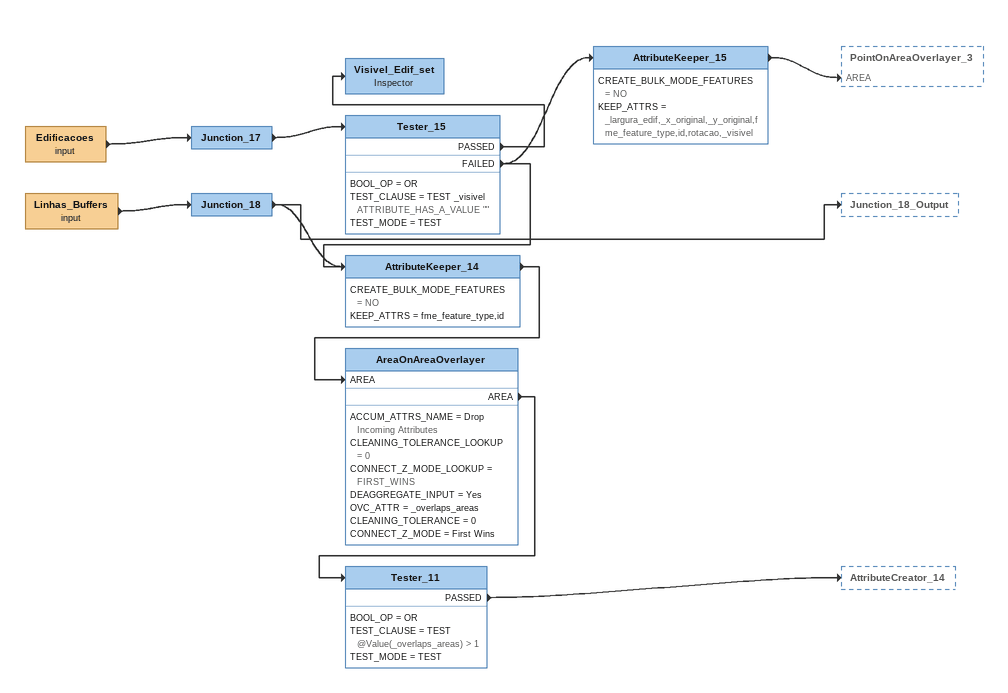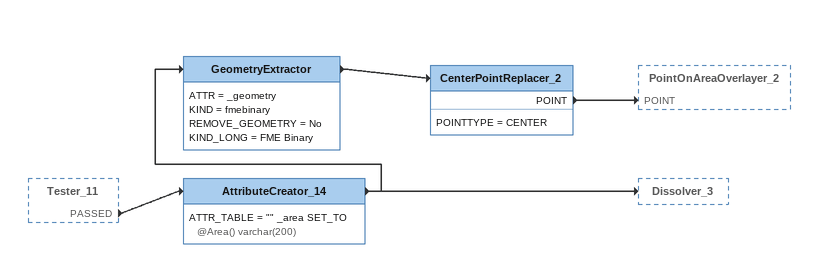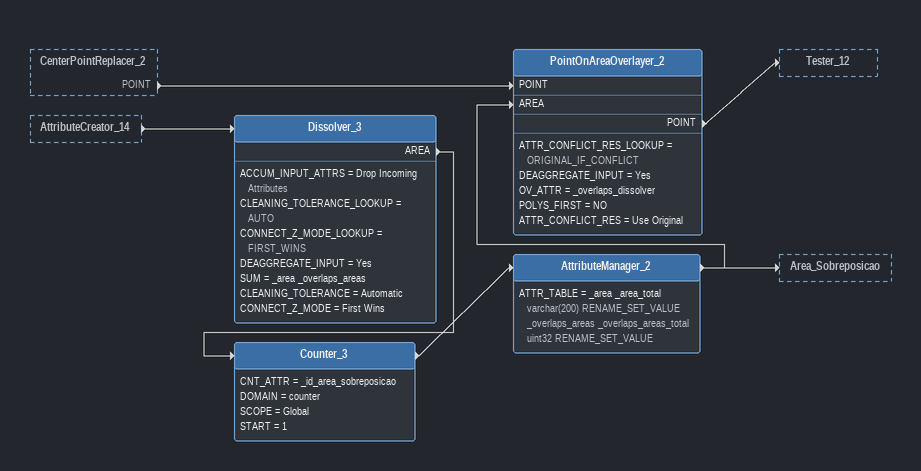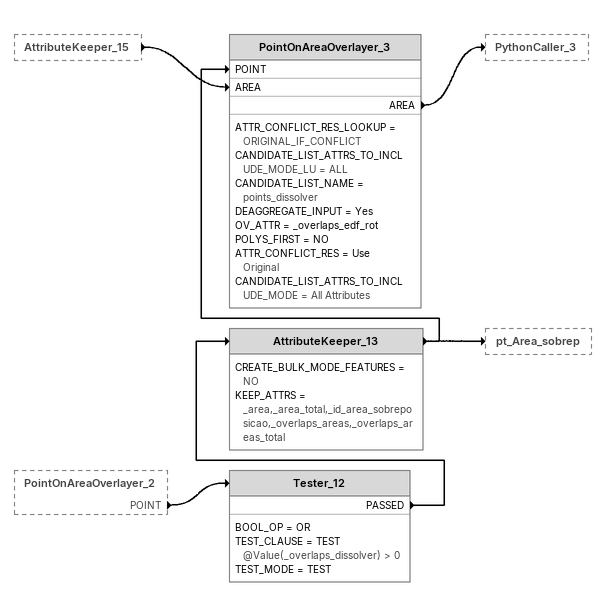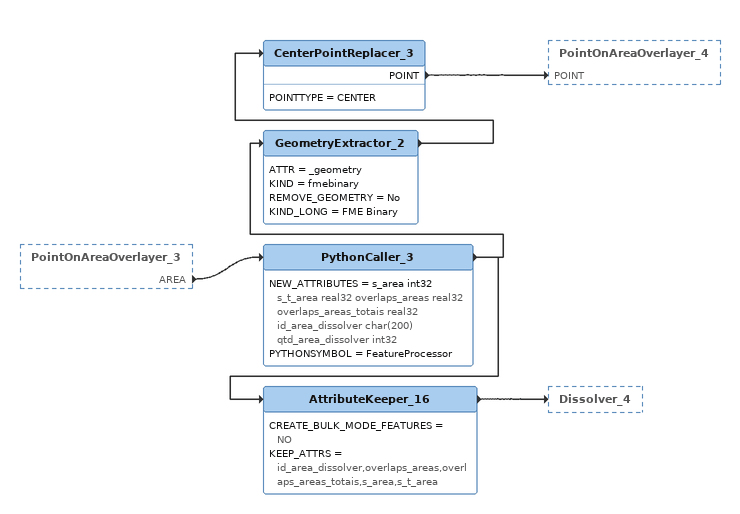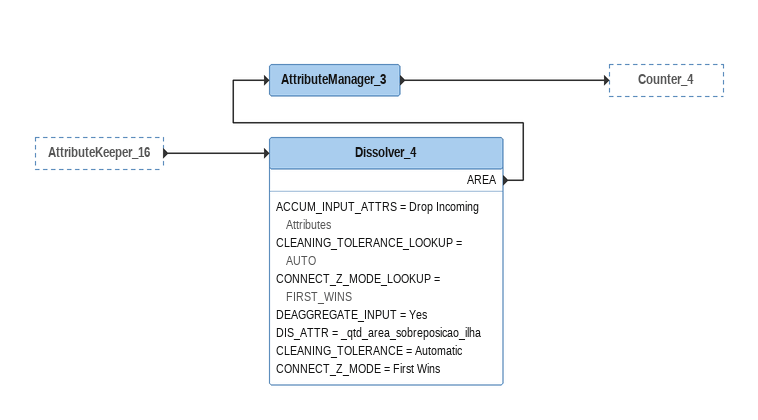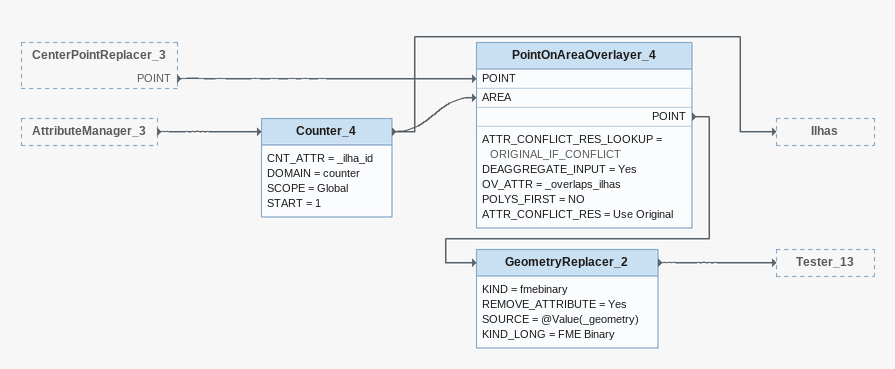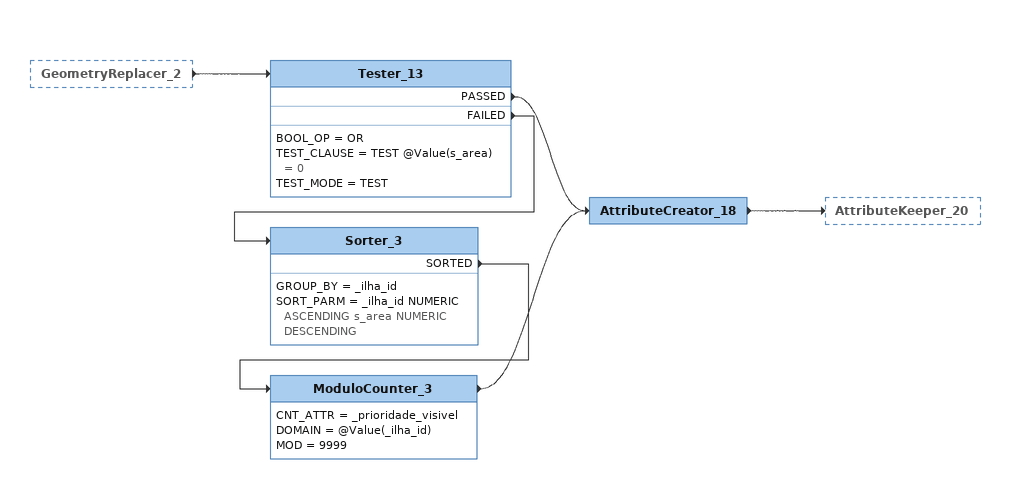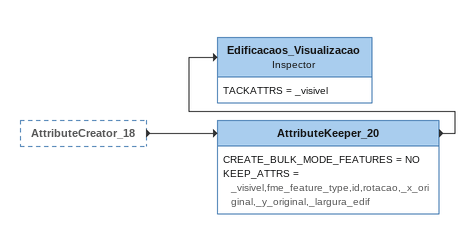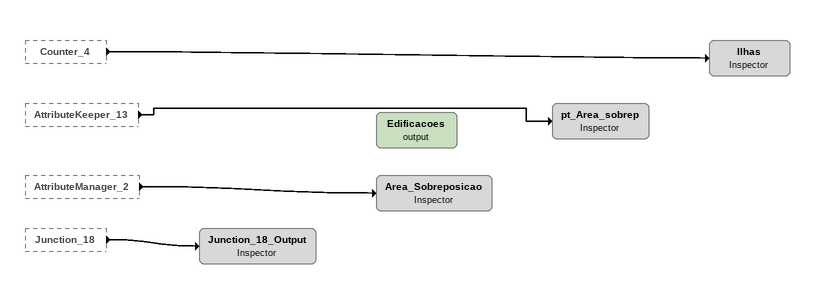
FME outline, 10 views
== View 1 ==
Edificacoes (input)
    -> Junction_17
Junction_17
    -> Tester_15
Tester_15
    BOOL_OP = OR
    TEST_CLAUSE = TEST _visivel ATTRIBUTE_HAS_A_VALUE ""
    TEST_MODE = TEST
    PASSED -> Visivel_Edif_set
    FAILED -> AttributeKeeper_14
    FAILED -> AttributeKeeper_15
AttributeKeeper_15
    CREATE_BULK_MODE_FEATURES = NO
    KEEP_ATTRS = _largura_edif,_x_original,_y_original,fme_feature_type,id,rotacao,_visivel
    -> PointOnAreaOverlayer_3 [AREA]
Visivel_Edif_set: Inspector
Linhas_Buffers (input)
    -> Junction_18
Junction_18
    -> AttributeKeeper_14
    -> Junction_18_Output
AttributeKeeper_14
    CREATE_BULK_MODE_FEATURES = NO
    KEEP_ATTRS = fme_feature_type,id
    -> AreaOnAreaOverlayer [AREA]
AreaOnAreaOverlayer
    ACCUM_ATTRS_NAME = Drop Incoming Attributes
    CLEANING_TOLERANCE_LOOKUP = 0
    CONNECT_Z_MODE_LOOKUP = FIRST_WINS
    DEAGGREGATE_INPUT = Yes
    OVC_ATTR = _overlaps_areas
    CLEANING_TOLERANCE = 0
    CONNECT_Z_MODE = First Wins
    AREA -> Tester_11
Tester_11
    BOOL_OP = OR
    TEST_CLAUSE = TEST @Value(_overlaps_areas) > 1
    TEST_MODE = TEST
    PASSED -> AttributeCreator_14

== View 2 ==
Tester_11 [outside]
    PASSED -> AttributeCreator_14
AttributeCreator_14
    ATTR_TABLE = "" _area SET_TO @Area() varchar(200)
    -> Dissolver_3
    -> GeometryExtractor
GeometryExtractor
    ATTR = _geometry
    KIND = fmebinary
    REMOVE_GEOMETRY = No
    KIND_LONG = FME Binary
    -> CenterPointReplacer_2
CenterPointReplacer_2
    POINTTYPE = CENTER
    POINT -> PointOnAreaOverlayer_2 [POINT]

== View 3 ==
CenterPointReplacer_2 [outside]
    POINT -> PointOnAreaOverlayer_2 [POINT]
AttributeCreator_14 [outside]
    -> Dissolver_3
Dissolver_3
    ACCUM_INPUT_ATTRS = Drop Incoming Attributes
    CLEANING_TOLERANCE_LOOKUP = AUTO
    CONNECT_Z_MODE_LOOKUP = FIRST_WINS
    DEAGGREGATE_INPUT = Yes
    SUM = _area _overlaps_areas
    CLEANING_TOLERANCE = Automatic
    CONNECT_Z_MODE = First Wins
    AREA -> Counter_3
Counter_3
    CNT_ATTR = _id_area_sobreposicao
    DOMAIN = counter
    SCOPE = Global
    START = 1
    -> AttributeManager_2
AttributeManager_2
    ATTR_TABLE = _area _area_total  varchar(200) RENAME_SET_VALUE _overlaps_areas _overlaps_areas_total  uint32 RENAME_SET_VALUE
    -> PointOnAreaOverlayer_2 [AREA]
    -> Area_Sobreposicao
PointOnAreaOverlayer_2
    ATTR_CONFLICT_RES_LOOKUP = ORIGINAL_IF_CONFLICT
    DEAGGREGATE_INPUT = Yes
    OV_ATTR = _overlaps_dissolver
    POLYS_FIRST = NO
    ATTR_CONFLICT_RES = Use Original
    POINT -> Tester_12

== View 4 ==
AttributeKeeper_15 [outside]
    -> PointOnAreaOverlayer_3 [AREA]
PointOnAreaOverlayer_2 [outside]
    POINT -> Tester_12
Tester_12
    BOOL_OP = OR
    TEST_CLAUSE = TEST @Value(_overlaps_dissolver) > 0
    TEST_MODE = TEST
    PASSED -> AttributeKeeper_13
AttributeKeeper_13
    CREATE_BULK_MODE_FEATURES = NO
    KEEP_ATTRS = _area,_area_total,_id_area_sobreposicao,_overlaps_areas,_overlaps_areas_total
    -> pt_Area_sobrep
    -> PointOnAreaOverlayer_3 [POINT]
PointOnAreaOverlayer_3
    ATTR_CONFLICT_RES_LOOKUP = ORIGINAL_IF_CONFLICT
    CANDIDATE_LIST_ATTRS_TO_INCLUDE_MODE_LU = ALL
    CANDIDATE_LIST_NAME = points_dissolver
    DEAGGREGATE_INPUT = Yes
    OV_ATTR = _overlaps_edf_rot
    POLYS_FIRST = NO
    ATTR_CONFLICT_RES = Use Original
    CANDIDATE_LIST_ATTRS_TO_INCLUDE_MODE = All Attributes
    AREA -> PythonCaller_3

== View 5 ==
PointOnAreaOverlayer_3 [outside]
    AREA -> PythonCaller_3
PythonCaller_3
    NEW_ATTRIBUTES = s_area int32 s_t_area real32 overlaps_areas real32 overlaps_areas_totais real32 id_area_dissolver char(200) qtd_area_dissolver int32
    PYTHONSYMBOL = FeatureProcessor
    -> AttributeKeeper_16
    -> GeometryExtractor_2
GeometryExtractor_2
    ATTR = _geometry
    KIND = fmebinary
    REMOVE_GEOMETRY = No
    KIND_LONG = FME Binary
    -> CenterPointReplacer_3
CenterPointReplacer_3
    POINTTYPE = CENTER
    POINT -> PointOnAreaOverlayer_4 [POINT]
AttributeKeeper_16
    CREATE_BULK_MODE_FEATURES = NO
    KEEP_ATTRS = id_area_dissolver,overlaps_areas,overlaps_areas_totais,s_area,s_t_area
    -> Dissolver_4

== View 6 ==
AttributeKeeper_16 [outside]
    -> Dissolver_4
Dissolver_4
    ACCUM_INPUT_ATTRS = Drop Incoming Attributes
    CLEANING_TOLERANCE_LOOKUP = AUTO
    CONNECT_Z_MODE_LOOKUP = FIRST_WINS
    DEAGGREGATE_INPUT = Yes
    DIS_ATTR = _qtd_area_sobreposicao_ilha
    CLEANING_TOLERANCE = Automatic
    CONNECT_Z_MODE = First Wins
    AREA -> AttributeManager_3
AttributeManager_3
    -> Counter_4

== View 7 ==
CenterPointReplacer_3 [outside]
    POINT -> PointOnAreaOverlayer_4 [POINT]
AttributeManager_3 [outside]
    -> Counter_4
Counter_4
    CNT_ATTR = _ilha_id
    DOMAIN = counter
    SCOPE = Global
    START = 1
    -> PointOnAreaOverlayer_4 [AREA]
    -> Ilhas
PointOnAreaOverlayer_4
    ATTR_CONFLICT_RES_LOOKUP = ORIGINAL_IF_CONFLICT
    DEAGGREGATE_INPUT = Yes
    OV_ATTR = _overlaps_ilhas
    POLYS_FIRST = NO
    ATTR_CONFLICT_RES = Use Original
    POINT -> GeometryReplacer_2
GeometryReplacer_2
    KIND = fmebinary
    REMOVE_ATTRIBUTE = Yes
    SOURCE = @Value(_geometry)
    KIND_LONG = FME Binary
    -> Tester_13

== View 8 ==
GeometryReplacer_2 [outside]
    -> Tester_13
Tester_13
    BOOL_OP = OR
    TEST_CLAUSE = TEST @Value(s_area) = 0
    TEST_MODE = TEST
    PASSED -> AttributeCreator_18
    FAILED -> Sorter_3
Sorter_3
    GROUP_BY = _ilha_id
    SORT_PARM = _ilha_id NUMERIC ASCENDING s_area NUMERIC DESCENDING
    SORTED -> ModuloCounter_3
ModuloCounter_3
    CNT_ATTR = _prioridade_visivel
    DOMAIN = @Value(_ilha_id)
    MOD = 9999
    -> AttributeCreator_18
AttributeCreator_18
    -> AttributeKeeper_20

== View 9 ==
AttributeCreator_18 [outside]
    -> AttributeKeeper_20
AttributeKeeper_20
    CREATE_BULK_MODE_FEATURES = NO
    KEEP_ATTRS = _visivel,fme_feature_type,id,rotacao,_x_original,_y_original,_largura_edif
    -> Edificacaos_Visualizacao
Edificacaos_Visualizacao: Inspector
    TACKATTRS = _visivel

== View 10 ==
Counter_4 [outside]
    -> Ilhas
AttributeKeeper_13 [outside]
    -> pt_Area_sobrep
AttributeManager_2 [outside]
    -> Area_Sobreposicao
Junction_18 [outside]
    -> Junction_18_Output
Ilhas: Inspector
pt_Area_sobrep: Inspector
Area_Sobreposicao: Inspector
Junction_18_Output: Inspector
Edificacoes (output)
